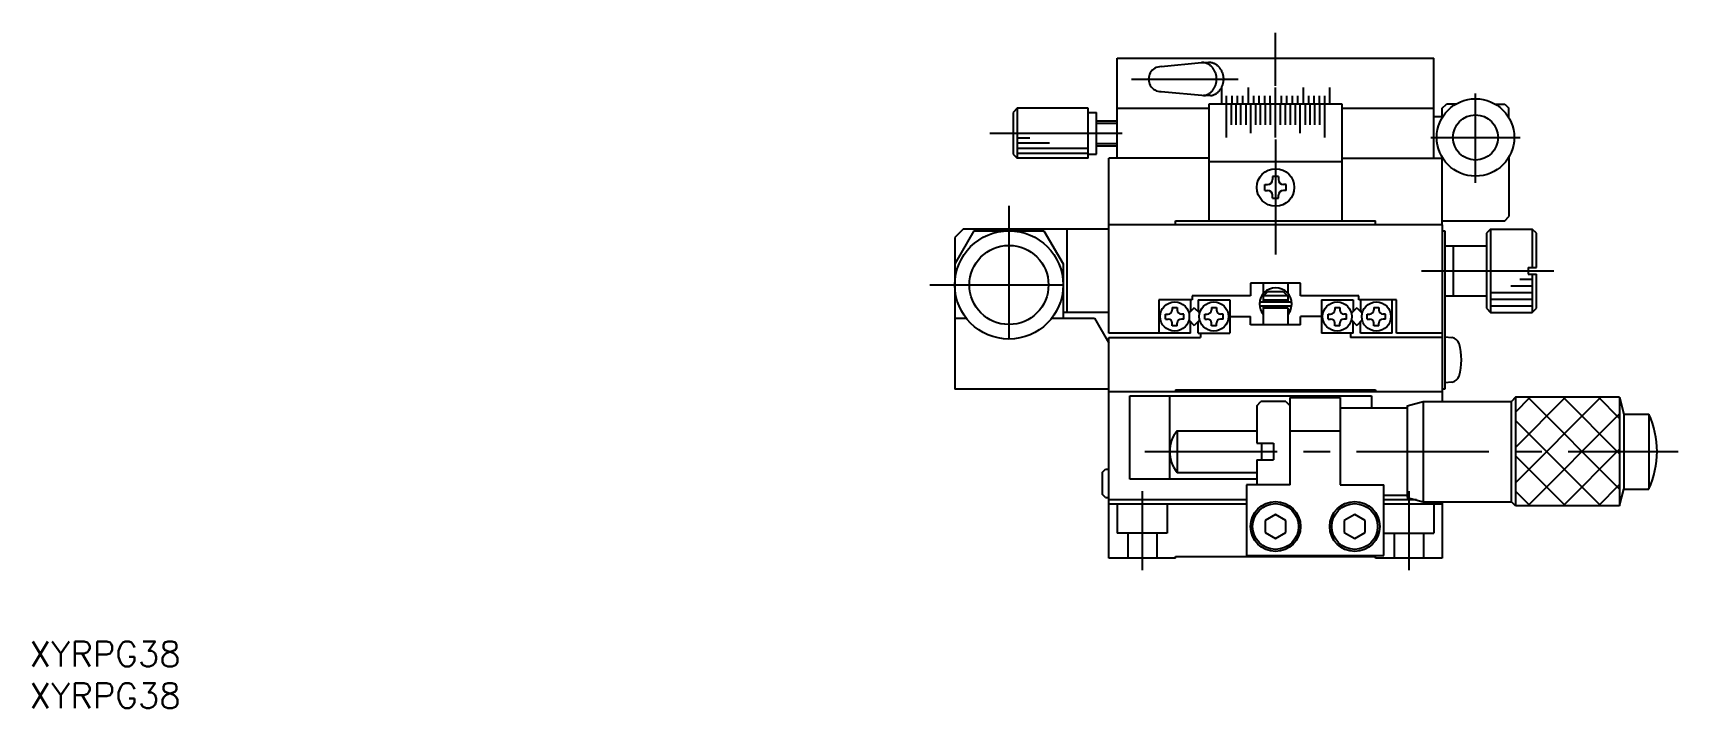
# Model space of a CAD drawing. Extents: x -1 to 325, y -8 to 283.
# Drawn here: x 0.4 to 197.9, y -8 to 73.1 of the extents above; entities that cross this region are included whole.
import ezdxf

# ---------------------------------------------------------------- set-up
doc = ezdxf.new("R2010")
doc.units = 0
doc.header["$LTSCALE"] = 0.5
doc.linetypes.add('CENTER', pattern=[50.8, 31.75, -6.35, 6.35, -6.35])
doc.linetypes.add('DASHED', pattern=[19.05, 12.7, -6.35])
for name, color, linetype in [('MSM_CENTER', 1, 'CENTER'), ('MSM_CONTINUOUS', 7, 'CONTINUOUS'), ('MSM_DASHED', 4, 'DASHED'), ('MSM_NARROW', 5, 'CONTINUOUS'), ('MSM_PART_NUMBER', 7, 'CONTINUOUS')]:
    doc.layers.add(name, color=color, linetype=linetype)
doc.styles.get("Standard").update_dxf_attribs({"font": 'txt.shx', "height": 3, "bigfont": 'bigfont.shx'})

# ---------------------------------------------------------------- blocks, each defined once
blk = doc.blocks.new('*U5')
at = {"layer": 'MSM_PART_NUMBER'}
blk.add_text('XYRPG38', height=3, dxfattribs=at).set_placement((0, -3))
blk = doc.blocks.new('*U6')
at = {"layer": 'MSM_PART_NUMBER'}
blk.add_text('XYRPG38', height=3, dxfattribs=at).set_placement((0, -8))

msp = doc.modelspace()

# ---------------------------------------------------------------- linework, layer by layer
at = {"layer": 'MSM_CENTER'}
for p, q in [((149.54, 66.69), (149.54, 73.05)), ((132.25, 67.5), (145.05, 67.5)), ((173.54, 55.07), (173.54, 65.79)), ((115.26, 61), (132.85, 61)), ((149.54, 60.25), (149.54, 46.44)), ((168.19, 60.5), (178.91, 60.5)), ((117.54, 52.3), (117.54, 33.3)), ((167.05, 44.5), (183.75, 44.5)), ((108.04, 42.8), (127.04, 42.8)), ((133.86, 22.8), (197.86, 22.8)), ((133.54, 18.06), (133.54, 8.54)), ((165.54, 18.06), (165.54, 8.54))]:
    msp.add_line(p, q, dxfattribs=at)
at = {"layer": 'MSM_CONTINUOUS'}
for p, q in [((130.54, 58), (130.54, 70)), ((130.54, 70), (168.54, 70)), ((135.8, 69), (140.66, 69.5)), ((140.66, 69.5), (141.51, 69.5)), ((140.74, 69.5), (140.66, 69.5)), ((140.81, 69.49), (140.74, 69.5)), ((140.89, 69.48), (140.81, 69.49)), ((140.96, 69.47), (140.89, 69.48)), ((141.04, 69.46), (140.96, 69.47)), ((141.11, 69.44), (141.04, 69.46)), ((141.18, 69.41), (141.11, 69.44)), ((141.26, 69.39), (141.18, 69.41)), ((141.33, 69.36), (141.26, 69.39)), ((141.4, 69.33), (141.33, 69.36)), ((141.47, 69.29), (141.4, 69.33)), ((141.53, 69.25), (141.47, 69.29)), ((141.58, 69.5), (141.51, 69.5)), ((141.6, 69.21), (141.53, 69.25)), ((141.66, 69.49), (141.58, 69.5)), ((141.66, 69.17), (141.6, 69.21)), ((141.73, 69.48), (141.66, 69.49)), ((141.73, 69.12), (141.66, 69.17)), ((141.81, 69.47), (141.73, 69.48)), ((141.79, 69.07), (141.73, 69.12)), ((141.88, 69.46), (141.81, 69.47)), ((141.96, 69.44), (141.88, 69.46)), ((142.03, 69.41), (141.96, 69.44)), ((142.1, 69.39), (142.03, 69.41)), ((142.17, 69.36), (142.1, 69.39)), ((142.24, 69.33), (142.17, 69.36)), ((142.31, 69.29), (142.24, 69.33)), ((142.38, 69.25), (142.31, 69.29)), ((142.44, 69.21), (142.38, 69.25)), ((142.51, 69.17), (142.44, 69.21)), ((142.57, 69.12), (142.51, 69.17)), ((142.63, 69.07), (142.57, 69.12)), ((168.54, 58), (168.54, 70)), ((141.85, 69.01), (141.79, 69.07)), ((141.9, 68.96), (141.85, 69.01)), ((141.96, 68.9), (141.9, 68.96)), ((142.01, 68.84), (141.96, 68.9)), ((142.06, 68.78), (142.01, 68.84)), ((142.1, 68.71), (142.06, 68.78)), ((142.15, 68.64), (142.1, 68.71)), ((142.19, 68.57), (142.15, 68.64)), ((142.23, 68.5), (142.19, 68.57)), ((142.27, 68.43), (142.23, 68.5)), ((142.3, 68.35), (142.27, 68.43)), ((142.33, 68.28), (142.3, 68.35)), ((142.36, 68.2), (142.33, 68.28)), ((142.38, 68.12), (142.36, 68.2)), ((142.41, 68.04), (142.38, 68.12)), ((142.43, 67.96), (142.41, 68.04)), ((142.44, 67.88), (142.43, 67.96)), ((142.45, 67.79), (142.44, 67.88)), ((142.44, 67.13), (142.46, 67.21)), ((142.46, 67.71), (142.45, 67.79)), ((142.47, 67.63), (142.46, 67.71)), ((142.46, 67.29), (142.47, 67.38)), ((142.46, 67.21), (142.46, 67.29)), ((142.47, 67.54), (142.47, 67.63)), ((142.47, 67.46), (142.47, 67.54)), ((142.47, 67.38), (142.47, 67.46)), ((142.69, 69.01), (142.63, 69.07)), ((142.75, 68.96), (142.69, 69.01)), ((142.8, 68.9), (142.75, 68.96)), ((142.85, 68.84), (142.8, 68.9)), ((142.9, 68.78), (142.85, 68.84)), ((142.95, 68.71), (142.9, 68.78)), ((142.99, 68.64), (142.95, 68.71)), ((143.04, 68.57), (142.99, 68.64)), ((143.08, 68.5), (143.04, 68.57)), ((143.11, 68.43), (143.08, 68.5)), ((143.15, 68.35), (143.11, 68.43)), ((143.18, 68.28), (143.15, 68.35)), ((143.2, 68.2), (143.18, 68.28)), ((143.23, 68.12), (143.2, 68.2)), ((143.25, 68.04), (143.23, 68.12)), ((143.27, 67.96), (143.25, 68.04)), ((143.29, 67.88), (143.27, 67.96)), ((143.3, 67.79), (143.29, 67.88)), ((143.29, 67.13), (143.3, 67.21)), ((143.31, 67.71), (143.3, 67.79)), ((143.3, 67.21), (143.31, 67.29)), ((143.32, 67.63), (143.31, 67.71)), ((143.31, 67.29), (143.32, 67.38)), ((143.32, 67.54), (143.32, 67.63)), ((143.32, 67.46), (143.32, 67.54)), ((143.32, 67.38), (143.32, 67.46)), ((135.8, 66), (141.15, 65.52)), ((140.89, 65.52), (140.97, 65.53)), ((141.74, 65.52), (140.89, 65.52)), ((140.97, 65.53), (141.04, 65.54)), ((141.04, 65.54), (141.12, 65.56)), ((141.12, 65.56), (141.19, 65.59)), ((141.19, 65.59), (141.26, 65.61)), ((141.26, 65.61), (141.33, 65.64)), ((141.33, 65.64), (141.4, 65.68)), ((141.4, 65.68), (141.47, 65.71)), ((141.47, 65.71), (141.54, 65.75)), ((141.54, 65.75), (141.6, 65.79)), ((141.6, 65.79), (141.67, 65.84)), ((141.67, 65.84), (141.73, 65.88)), ((141.73, 65.88), (141.79, 65.94)), ((141.74, 65.52), (141.81, 65.53)), ((141.79, 65.94), (141.85, 65.99)), ((141.81, 65.53), (141.89, 65.54)), ((141.85, 65.99), (141.91, 66.05)), ((141.89, 65.54), (141.96, 65.56)), ((141.91, 66.05), (141.96, 66.1)), ((141.96, 66.1), (142.01, 66.17)), ((141.96, 65.56), (142.04, 65.59)), ((142.01, 66.17), (142.06, 66.23)), ((142.04, 65.59), (142.11, 65.61)), ((142.06, 66.23), (142.11, 66.29)), ((142.11, 66.29), (142.15, 66.36)), ((142.11, 65.61), (142.18, 65.64)), ((142.15, 66.36), (142.19, 66.43)), ((142.18, 65.64), (142.25, 65.68)), ((142.19, 66.43), (142.23, 66.5)), ((142.23, 66.5), (142.27, 66.58)), ((142.25, 65.68), (142.32, 65.71)), ((142.27, 66.58), (142.3, 66.65)), ((142.3, 66.65), (142.33, 66.73)), ((142.32, 65.71), (142.38, 65.75)), ((142.33, 66.73), (142.36, 66.81)), ((142.36, 66.81), (142.39, 66.89)), ((142.38, 65.75), (142.45, 65.79)), ((142.39, 66.89), (142.41, 66.97)), ((142.41, 66.97), (142.43, 67.05)), ((142.43, 67.05), (142.44, 67.13)), ((142.45, 65.79), (142.51, 65.84)), ((142.51, 65.84), (142.58, 65.88)), ((142.58, 65.88), (142.64, 65.94)), ((142.64, 65.94), (142.69, 65.99)), ((142.69, 65.99), (142.75, 66.05)), ((142.75, 66.05), (142.8, 66.1)), ((142.8, 66.1), (142.86, 66.17)), ((142.86, 66.17), (142.91, 66.23)), ((142.91, 66.23), (142.95, 66.29)), ((142.95, 66.29), (143, 66.36)), ((143, 66.36), (143.04, 66.43)), ((143.04, 66.43), (143.08, 66.5)), ((143.04, 66.43), (143.04, 64.5)), ((143.08, 66.5), (143.11, 66.58)), ((143.11, 66.58), (143.15, 66.65)), ((143.15, 66.65), (143.18, 66.73)), ((143.18, 66.73), (143.21, 66.81)), ((143.21, 66.81), (143.23, 66.89)), ((143.23, 66.89), (143.25, 66.97)), ((143.25, 66.97), (143.27, 67.05)), ((143.27, 67.05), (143.29, 67.13)), ((143.67, 60.5), (143.67, 65.5)), ((144.3, 65.5), (144.3, 64.5)), ((144.94, 65.5), (144.94, 64.5)), ((145.59, 65.5), (145.59, 64.5)), ((146.24, 66.5), (146.24, 64.5)), ((146.89, 65.5), (146.89, 64.5)), ((147.55, 65.5), (147.55, 64.5)), ((148.21, 65.5), (148.21, 64.5)), ((148.87, 65.5), (148.87, 64.5)), ((149.54, 60.5), (149.54, 66.5)), ((150.2, 65.5), (150.2, 64.5)), ((150.86, 65.5), (150.86, 64.5)), ((151.52, 65.5), (151.52, 64.5)), ((152.18, 65.5), (152.18, 64.5)), ((152.84, 66.5), (152.84, 64.5)), ((153.49, 65.5), (153.49, 64.5)), ((154.13, 65.5), (154.13, 64.5)), ((154.77, 65.5), (154.77, 64.5)), ((155.41, 65.5), (155.41, 60.5)), ((156.03, 66.5), (156.03, 64.5)), ((118.54, 64), (118.04, 63.5)), ((118.04, 63.5), (118.04, 58.5)), ((118.54, 64), (118.54, 58)), ((127.04, 64), (118.54, 64)), ((127.04, 58), (127.04, 64)), ((127.04, 63.5), (128.04, 63.5)), ((128.04, 58.5), (128.04, 63.5)), ((130.54, 64), (141.54, 64)), ((157.54, 64.5), (141.54, 64.5)), ((141.54, 64.5), (141.54, 50.5)), ((144.24, 62), (144.24, 64.5)), ((144.81, 62), (144.81, 64.5)), ((145.39, 62), (145.39, 64.5)), ((145.98, 64.5), (145.98, 62)), ((146.56, 61), (146.56, 64.5)), ((147.16, 62), (147.16, 64.5)), ((147.75, 62), (147.75, 64.5)), ((148.34, 62), (148.34, 64.5)), ((148.94, 62), (148.94, 64.5)), ((150.13, 62), (150.13, 64.5)), ((150.73, 62), (150.73, 64.5)), ((151.32, 62), (151.32, 64.5)), ((151.92, 62), (151.92, 64.5)), ((152.51, 61), (152.51, 64.5)), ((153.1, 64.5), (153.1, 62)), ((153.68, 62), (153.68, 64.5)), ((154.26, 62), (154.26, 64.5)), ((154.84, 62), (154.84, 64.5)), ((157.54, 50.5), (157.54, 64.5)), ((157.54, 64), (168.54, 64)), ((169.54, 64), (170.04, 64.5)), ((169.54, 62.87), (169.54, 64)), ((171.17, 64.5), (170.04, 64.5)), ((175.91, 64.5), (177.04, 64.5)), ((177.04, 64.5), (177.54, 64)), ((177.54, 62.87), (177.54, 64)), ((128.04, 62.5), (130.54, 62.5)), ((168.54, 63), (169.54, 63)), ((128.04, 59.5), (130.54, 59.5)), ((118.04, 58.5), (118.54, 58)), ((127.04, 58), (118.54, 58)), ((127.04, 58.5), (128.04, 58.5)), ((129.54, 37), (129.54, 58)), ((141.54, 58), (129.54, 58)), ((141.54, 57.6), (157.54, 57.6)), ((157.54, 58), (169.54, 58)), ((169.54, 50), (169.54, 58)), ((177.54, 58.13), (177.54, 51)), ((149.89, 55.8), (149.18, 55.8)), ((149.18, 55.8), (149.18, 55.44)), ((149.89, 55.8), (149.89, 55.44)), ((148.24, 54.15), (148.24, 54.85)), ((148.24, 54.85), (148.59, 54.85)), ((148.24, 54.15), (148.59, 54.15)), ((149.18, 53.2), (149.18, 53.56)), ((149.89, 53.2), (149.89, 53.56)), ((150.83, 54.85), (150.48, 54.85)), ((150.83, 54.15), (150.48, 54.15)), ((150.83, 54.15), (150.83, 54.85)), ((149.18, 53.2), (149.89, 53.2)), ((112.04, 49.5), (111.04, 48.5)), ((129.54, 49.5), (112.04, 49.5)), ((124.54, 39.5), (124.54, 49.5)), ((169.54, 50), (129.54, 50)), ((137.54, 50), (137.54, 50.5)), ((137.54, 50.5), (161.54, 50.5)), ((161.54, 50), (161.54, 50.5)), ((169.54, 50.5), (177.04, 50.5)), ((169.54, 50), (169.54, 28.82)), ((175.34, 49.5), (174.84, 49)), ((175.34, 49.5), (175.34, 39.5)), ((175.34, 49.5), (180.34, 49.5)), ((177.04, 50.5), (177.54, 51)), ((180.34, 49.5), (180.34, 44.9)), ((180.84, 49), (180.34, 49.5)), ((113.33, 49.3), (111.04, 45.33)), ((111.04, 48.5), (111.04, 30.3)), ((113.33, 49.3), (121.74, 49.3)), ((121.74, 49.3), (124.04, 45.33)), ((169.54, 49.3), (169.84, 49.3)), ((169.84, 49.3), (169.84, 30.3)), ((169.84, 47.5), (174.84, 47.5)), ((170.84, 47.5), (170.84, 41.5)), ((174.84, 49), (174.84, 40)), ((180.84, 44.9), (180.84, 49)), ((124.04, 45.33), (124.04, 38.8)), ((179.84, 44.9), (180.84, 44.9)), ((179.84, 44.9), (179.84, 44.1)), ((179.84, 44.1), (180.84, 44.1)), ((180.34, 44.1), (180.34, 39.5)), ((180.84, 40), (180.84, 44.1)), ((139.54, 41.5), (139.54, 41)), ((146.54, 41.5), (139.54, 41.5)), ((152.54, 43), (146.54, 43)), ((146.54, 43), (146.54, 41.5)), ((148.04, 43), (148.04, 41.73)), ((148.04, 41.5), (148.04, 41)), ((151.04, 41.5), (148.04, 41.5)), ((148.09, 41.5), (148.62, 42)), ((148.62, 42), (150.45, 42)), ((150.45, 42), (150.98, 41.5)), ((151.04, 41.77), (151.04, 43)), ((151.04, 41), (151.04, 41.5)), ((152.54, 41.5), (152.54, 43)), ((159.54, 41.5), (152.54, 41.5)), ((159.54, 41), (159.54, 41.5)), ((169.84, 41.5), (174.84, 41.5)), ((129.54, 39.5), (124.04, 39.5)), ((135.54, 41), (135.54, 37)), ((139.54, 41), (135.54, 41)), ((137.14, 40.1), (137.74, 40.1)), ((137.14, 40.1), (137.14, 39.8)), ((137.74, 40.1), (137.74, 39.8)), ((139.79, 40.06), (139.14, 39.41)), ((139.34, 41), (139.34, 39.61)), ((139.79, 40.06), (140.44, 39.41)), ((140.24, 41), (144.04, 41)), ((140.24, 41), (140.24, 39.61)), ((141.84, 40.1), (142.44, 40.1)), ((141.84, 40.1), (141.84, 39.8)), ((142.44, 40.1), (142.44, 39.8)), ((144.04, 41), (144.04, 37)), ((147.74, 39.79), (147.77, 39.72)), ((147.77, 39.73), (147.76, 39.72)), ((147.76, 39.72), (147.77, 39.73)), ((147.77, 39.72), (147.76, 39.72)), ((147.77, 39.72), (147.77, 39.72)), ((147.77, 39.72), (147.78, 39.7)), ((151.28, 40.73), (147.83, 40.73)), ((147.83, 40.28), (151.28, 40.28)), ((148.04, 41), (151.04, 41)), ((151.04, 40), (148.04, 40)), ((148.04, 40), (148.04, 38)), ((148.07, 40.73), (148.14, 41)), ((148.14, 40), (148.07, 40.28)), ((148.16, 40.08), (148.17, 40.09)), ((148.16, 40.06), (148.16, 40.08)), ((148.16, 40.05), (148.16, 40.06)), ((148.16, 40.04), (148.16, 40.05)), ((148.16, 40.02), (148.16, 40.04)), ((148.16, 40.01), (148.16, 40.02)), ((148.16, 40), (148.16, 40.01)), ((148.17, 40.1), (148.18, 40.12)), ((148.17, 40.09), (148.17, 40.1)), ((148.18, 40.13), (148.19, 40.14)), ((148.18, 40.12), (148.18, 40.13)), ((148.19, 40.14), (148.2, 40.15)), ((148.2, 40.16), (148.21, 40.17)), ((148.2, 40.15), (148.2, 40.16)), ((148.21, 40.17), (148.22, 40.18)), ((148.22, 40.18), (148.23, 40.19)), ((148.23, 40.19), (148.24, 40.2)), ((148.24, 40.2), (148.25, 40.21)), ((148.25, 40.21), (148.26, 40.22)), ((148.26, 40.22), (148.27, 40.23)), ((148.27, 40.23), (148.28, 40.24)), ((148.28, 40.24), (148.29, 40.24)), ((148.29, 40.24), (148.31, 40.25)), ((148.31, 40.25), (148.32, 40.26)), ((148.32, 40.26), (148.33, 40.26)), ((148.33, 40.26), (148.34, 40.27)), ((148.34, 40.27), (148.36, 40.27)), ((148.36, 40.27), (148.37, 40.27)), ((148.37, 40.27), (148.38, 40.27)), ((148.38, 40.27), (148.4, 40.28)), ((148.4, 40.28), (148.41, 40.28)), ((148.41, 40.28), (148.42, 40.28)), ((148.42, 40.28), (148.43, 40.28)), ((148.54, 41), (148.54, 40.73)), ((148.54, 40.28), (148.54, 40)), ((150.54, 40.73), (150.54, 41)), ((150.54, 40), (150.54, 40.28)), ((150.67, 40.28), (150.69, 40.28)), ((150.69, 40.28), (150.7, 40.28)), ((150.7, 40.28), (150.71, 40.28)), ((150.71, 40.28), (150.73, 40.27)), ((150.73, 40.27), (150.74, 40.27)), ((150.74, 40.27), (150.75, 40.27)), ((150.75, 40.27), (150.77, 40.26)), ((150.77, 40.26), (150.78, 40.26)), ((150.78, 40.26), (150.79, 40.25)), ((150.79, 40.25), (150.8, 40.25)), ((150.8, 40.25), (150.81, 40.24)), ((150.81, 40.24), (150.83, 40.23)), ((150.83, 40.23), (150.84, 40.23)), ((150.84, 40.23), (150.85, 40.22)), ((150.85, 40.22), (150.86, 40.21)), ((150.86, 40.21), (150.87, 40.2)), ((150.87, 40.2), (150.88, 40.19)), ((150.88, 40.19), (150.89, 40.18)), ((150.89, 40.18), (150.89, 40.17)), ((150.89, 40.17), (150.9, 40.16)), ((150.9, 40.16), (150.91, 40.15)), ((150.91, 40.15), (150.92, 40.14)), ((150.92, 40.14), (150.92, 40.12)), ((150.92, 40.12), (150.93, 40.11)), ((150.93, 40.11), (150.93, 40.1)), ((150.93, 40.1), (150.94, 40.09)), ((150.94, 40.09), (150.94, 40.07)), ((150.94, 40.07), (150.94, 40.06)), ((150.94, 40.06), (150.95, 40.05)), ((150.95, 40.05), (150.95, 40.03)), ((150.95, 40.03), (150.95, 40.02)), ((150.95, 40.02), (150.95, 40.01)), ((150.95, 40.01), (150.95, 40)), ((150.97, 41), (151.04, 40.73)), ((151.04, 38), (151.04, 40)), ((151.05, 39.82), (151.04, 39.82)), ((151.33, 39.71), (151.04, 39.81)), ((151.04, 39.24), (151.34, 39.72)), ((151.07, 39.81), (151.05, 39.82)), ((151.09, 39.8), (151.07, 39.81)), ((151.1, 39.79), (151.09, 39.8)), ((151.12, 39.78), (151.1, 39.79)), ((151.14, 39.78), (151.12, 39.78)), ((151.16, 39.77), (151.14, 39.78)), ((151.17, 39.76), (151.16, 39.77)), ((151.19, 39.76), (151.17, 39.76)), ((151.21, 39.75), (151.19, 39.76)), ((151.22, 39.74), (151.21, 39.75)), ((151.24, 39.74), (151.22, 39.74)), ((151.25, 39.73), (151.24, 39.74)), ((151.27, 39.73), (151.25, 39.73)), ((151.28, 39.73), (151.27, 39.73)), ((151.29, 39.72), (151.28, 39.73)), ((151.3, 39.72), (151.29, 39.72)), ((151.31, 39.72), (151.3, 39.72)), ((151.32, 39.72), (151.31, 39.72)), ((151.32, 39.69), (151.33, 39.72)), ((151.33, 39.72), (151.32, 39.72)), ((151.33, 39.72), (151.5, 40.47)), ((151.33, 39.72), (151.33, 39.71)), ((151.34, 39.72), (151.33, 39.72)), ((151.33, 39.72), (151.33, 39.72)), ((151.35, 40.28), (151.34, 40.29)), ((151.34, 39.72), (151.35, 39.75)), ((151.34, 39.72), (151.34, 39.72)), ((151.34, 39.72), (151.34, 39.72)), ((151.36, 40.24), (151.35, 40.28)), ((151.35, 39.75), (151.36, 39.79)), ((151.37, 40.21), (151.36, 40.24)), ((151.36, 39.79), (151.37, 39.82)), ((151.38, 40.18), (151.37, 40.21)), ((151.37, 39.82), (151.38, 39.86)), ((151.39, 40.14), (151.38, 40.18)), ((151.38, 39.86), (151.39, 39.89)), ((151.39, 40.11), (151.39, 40.14)), ((151.4, 40.07), (151.39, 40.11)), ((151.39, 39.93), (151.4, 39.96)), ((151.39, 39.89), (151.39, 39.93)), ((151.4, 40.03), (151.4, 40.07)), ((151.4, 40), (151.4, 40.03)), ((151.4, 39.96), (151.4, 40)), ((155.04, 41), (158.84, 41)), ((155.04, 41), (155.04, 37)), ((156.64, 40.1), (157.24, 40.1)), ((156.64, 40.1), (156.64, 39.8)), ((157.24, 40.1), (157.24, 39.8)), ((159.29, 40.06), (158.64, 39.41)), ((158.84, 41), (158.84, 39.61)), ((159.29, 40.06), (159.94, 39.41)), ((164.04, 41), (159.54, 41)), ((159.74, 41), (159.74, 39.61)), ((161.34, 40.1), (161.94, 40.1)), ((161.34, 40.1), (161.34, 39.8)), ((161.94, 40.1), (161.94, 39.8)), ((163.54, 37), (163.54, 41)), ((164.04, 37), (164.04, 41)), ((174.84, 40), (175.34, 39.5)), ((175.34, 39.5), (180.34, 39.5)), ((180.34, 39.5), (180.84, 40)), ((111.04, 38.8), (112.41, 38.8)), ((122.66, 38.8), (127.8, 38.8)), ((127.8, 38.8), (129.54, 35.8)), ((136.34, 38.7), (136.34, 39.3)), ((136.34, 39.3), (136.64, 39.3)), ((136.34, 38.7), (136.64, 38.7)), ((137.14, 37.9), (137.14, 38.2)), ((137.74, 37.9), (137.14, 37.9)), ((137.74, 37.9), (137.74, 38.2)), ((138.54, 39.3), (138.24, 39.3)), ((138.54, 38.7), (138.24, 38.7)), ((138.54, 38.7), (138.54, 39.3)), ((139.14, 38.59), (139.79, 37.94)), ((139.34, 37), (139.34, 38.39)), ((140.44, 38.59), (139.79, 37.94)), ((140.24, 37), (140.24, 38.39)), ((141.04, 38.7), (141.04, 39.3)), ((141.04, 39.3), (141.34, 39.3)), ((141.04, 38.7), (141.34, 38.7)), ((141.84, 37.9), (141.84, 38.2)), ((142.44, 37.9), (141.84, 37.9)), ((142.44, 37.9), (142.44, 38.2)), ((143.24, 39.3), (142.94, 39.3)), ((143.24, 38.7), (142.94, 38.7)), ((143.24, 38.7), (143.24, 39.3)), ((144.04, 39), (146.54, 39)), ((146.54, 38), (146.54, 39)), ((152.54, 38), (146.54, 38)), ((155.04, 39), (152.54, 39)), ((152.54, 38), (152.54, 39)), ((155.84, 38.7), (155.84, 39.3)), ((155.84, 39.3), (156.14, 39.3)), ((155.84, 38.7), (156.14, 38.7)), ((156.64, 37.9), (156.64, 38.2)), ((157.24, 37.9), (156.64, 37.9)), ((157.24, 37.9), (157.24, 38.2)), ((158.04, 39.3), (157.74, 39.3)), ((158.04, 38.7), (157.74, 38.7)), ((158.04, 38.7), (158.04, 39.3)), ((158.64, 38.59), (159.29, 37.94)), ((158.84, 37), (158.84, 38.39)), ((159.94, 38.59), (159.29, 37.94)), ((159.74, 37), (159.74, 38.39)), ((160.54, 38.7), (160.54, 39.3)), ((160.54, 39.3), (160.84, 39.3)), ((160.54, 38.7), (160.84, 38.7)), ((161.34, 37.9), (161.34, 38.2)), ((161.94, 37.9), (161.34, 37.9)), ((161.94, 37.9), (161.94, 38.2)), ((162.74, 39.3), (162.44, 39.3)), ((162.74, 38.7), (162.44, 38.7)), ((162.74, 38.7), (162.74, 39.3)), ((139.34, 37), (129.54, 37)), ((129.54, 10), (129.54, 36.5)), ((129.54, 36.5), (140.54, 36.5)), ((140.24, 37), (144.04, 37)), ((140.54, 37), (140.54, 36.5)), ((158.84, 37), (155.04, 37)), ((158.54, 37), (158.54, 36.5)), ((169.54, 36.5), (158.54, 36.5)), ((163.54, 37), (159.74, 37)), ((169.54, 37), (164.04, 37)), ((169.84, 36.55), (170.68, 36.48)), ((129.54, 30.3), (111.04, 30.3)), ((129.54, 30), (169.54, 30)), ((137.54, 30.2), (137.54, 30)), ((137.54, 30.2), (161.54, 30.2)), ((161.54, 30.2), (161.54, 30)), ((169.84, 30.3), (169.54, 30.3)), ((170.68, 31.12), (169.84, 31.05)), ((132.04, 29.5), (161.04, 29.5)), ((132.04, 19.5), (132.04, 29.5)), ((136.84, 19.5), (136.84, 29.5)), ((147.29, 28.3), (147.79, 28.8)), ((147.29, 28.3), (147.29, 23.8)), ((150.79, 28.8), (147.79, 28.8)), ((150.79, 28.8), (151.29, 28.3)), ((151.29, 29.3), (157.29, 29.3)), ((151.29, 18.8), (151.29, 29.3)), ((157.29, 29.3), (157.29, 18.8)), ((157.29, 28.05), (165.34, 28.05)), ((161.04, 29.5), (161.04, 28.05)), ((165.34, 28.3), (167.27, 28.82)), ((165.34, 28.3), (165.34, 17.3)), ((167.27, 28.82), (167.27, 16.82)), ((167.27, 28.82), (177.84, 28.82)), ((178.34, 29.32), (177.84, 28.82)), ((177.84, 16.78), (177.84, 28.82)), ((178.34, 29.32), (178.34, 16.28)), ((190.84, 29.32), (178.34, 29.32)), ((190.84, 29.32), (190.84, 16.28)), ((190.84, 29.32), (191.34, 27.3)), ((191.34, 27.3), (194.34, 27.3)), ((191.34, 27.3), (191.34, 18.3)), ((194.34, 27.3), (194.34, 18.3)), ((137.71, 25.3), (137.71, 20.3)), ((137.71, 25.3), (147.29, 25.3)), ((147.29, 23.8), (149.29, 23.8)), ((147.84, 23.8), (147.84, 21.8)), ((149.29, 23.8), (149.29, 21.8)), ((151.29, 25.3), (157.29, 25.3)), ((147.29, 21.8), (149.29, 21.8)), ((147.29, 21.8), (147.29, 18.8)), ((128.74, 20.3), (129.14, 20.7)), ((128.74, 20.3), (128.74, 17.7)), ((129.14, 20.7), (129.54, 20.7)), ((137.71, 20.3), (147.29, 20.3)), ((147.29, 19.5), (132.04, 19.5)), ((151.29, 18.8), (146.04, 18.8)), ((146.04, 18.8), (146.04, 10.3)), ((157.29, 18.8), (162.54, 18.8)), ((162.54, 10.3), (162.54, 18.8)), ((190.84, 16.28), (191.34, 18.3)), ((191.34, 18.3), (194.34, 18.3)), ((129.14, 17.3), (128.74, 17.7)), ((129.14, 17.3), (129.54, 17.3)), ((146.04, 17), (129.54, 17)), ((146.04, 16.5), (129.54, 16.5)), ((162.54, 17.55), (165.34, 17.55)), ((166.46, 17), (162.54, 17)), ((169.54, 16.5), (162.54, 16.5)), ((165.34, 17.3), (167.27, 16.78)), ((167.27, 16.78), (177.84, 16.78)), ((169.54, 16.78), (169.54, 10)), ((178.34, 16.28), (177.84, 16.78)), ((190.84, 16.28), (178.34, 16.28)), ((149.54, 15.24), (148.29, 14.52)), ((148.29, 14.52), (148.29, 13.08)), ((150.79, 14.52), (149.54, 15.24)), ((150.79, 13.08), (150.79, 14.52)), ((159.04, 15.24), (157.79, 14.52)), ((157.79, 14.52), (157.79, 13.08)), ((160.29, 14.52), (159.04, 15.24)), ((160.29, 13.08), (160.29, 14.52)), ((148.29, 13.08), (149.54, 12.36)), ((149.54, 12.36), (150.79, 13.08)), ((157.79, 13.08), (159.04, 12.36)), ((159.04, 12.36), (160.29, 13.08)), ((137.54, 10), (129.54, 10)), ((137.54, 10), (137.54, 10.2)), ((137.54, 10.2), (161.54, 10.2)), ((146.04, 10.3), (162.54, 10.3)), ((161.54, 10), (161.54, 10.2)), ((169.54, 10), (161.54, 10))]:
    msp.add_line(p, q, dxfattribs=at)
for centre, radius in [((173.54, 60.5), 4.65), ((173.54, 60.5), 2.71), ((149.54, 54.5), 2.25), ((117.54, 42.8), 6.5), ((117.54, 42.8), 4.75), ((137.44, 39), 1.75), ((142.14, 39), 1.75), ((156.94, 39), 1.75), ((161.64, 39), 1.75), ((149.54, 13.8), 3), ((149.54, 13.8), 2.75), ((159.04, 13.8), 3), ((159.04, 13.8), 2.75)]:
    msp.add_circle(centre, radius, dxfattribs=at)
for centre, radius, start, end in [((135.8, 67.5), 1.5, 89.9999, 270.0001), ((148.59, 55.44), 0.59, 270, 0), ((150.48, 55.44), 0.59, 180, 270), ((148.59, 53.56), 0.59, 0, 90), ((150.48, 53.56), 0.59, 90, 180), ((149.55, 40.5), 1.95, 0.7473, 179.1574), ((136.64, 39.8), 0.5, 270, 0), ((138.24, 39.8), 0.5, 180, 270), ((141.34, 39.8), 0.5, 270, 0), ((142.94, 39.8), 0.5, 180, 270), ((147.83, 40.5), 0.225, 90, 270), ((149.56, 40.51), 1.95, 180.9364, 218.8679), ((151.28, 40.5), 0.225, 270, 90), ((156.14, 39.8), 0.5, 270, 0), ((157.74, 39.8), 0.5, 180, 270), ((160.84, 39.8), 0.5, 270, 0), ((162.44, 39.8), 0.5, 180, 270), ((136.64, 38.2), 0.5, 0, 90), ((138.24, 38.2), 0.5, 90, 180), ((141.34, 38.2), 0.5, 0, 90), ((142.94, 38.2), 0.5, 90, 180), ((156.14, 38.2), 0.5, 0, 90), ((157.74, 38.2), 0.5, 90, 180), ((160.84, 38.2), 0.5, 0, 90), ((162.44, 38.2), 0.5, 90, 180), ((170.6, 35.48), 1, 16.257, 85), ((164.84, 33.8), 7, 343.743, 16.257), ((170.6, 32.12), 1, 275, 343.743), ((184.71, 22.8), 10.62, 334.9423, 25.0577), ((140.84, 22.8), 4, 141.2775, 218.6822)]:
    msp.add_arc(centre, radius, start, end, dxfattribs=at)
at = {"layer": 'MSM_DASHED'}
for p, q in [((130.54, 16.5), (130.54, 13)), ((136.54, 16.5), (136.54, 13)), ((168.54, 16.5), (168.54, 13)), ((136.54, 13), (130.54, 13)), ((131.79, 13), (131.79, 10)), ((135.29, 13), (135.29, 10)), ((162.54, 13), (168.54, 13)), ((163.79, 13), (163.79, 10)), ((167.29, 13), (167.29, 10))]:
    msp.add_line(p, q, dxfattribs=at)
at = {"layer": 'MSM_NARROW'}
for p, q in [((128.04, 62.23), (130.54, 62.23)), ((120.03, 60.4), (118.54, 60.4)), ((122.42, 59.8), (118.54, 59.8)), ((128.04, 59.77), (130.54, 59.77)), ((118.54, 59.2), (127.04, 59.2)), ((118.54, 58.6), (127.04, 58.6)), ((178.86, 43.5), (180.34, 43.5)), ((175.34, 41.9), (180.34, 41.9)), ((177.76, 42.7), (180.34, 42.7)), ((175.34, 41.1), (180.34, 41.1)), ((175.34, 40.3), (180.34, 40.3)), ((178.34, 27.54), (180.11, 29.32)), ((178.34, 23.3), (184.35, 29.32)), ((178.34, 19.06), (188.6, 29.32)), ((190.84, 18.29), (179.8, 29.32)), ((190.84, 22.53), (184.05, 29.32)), ((190.84, 26.77), (188.29, 29.32)), ((188.6, 16.28), (178.34, 26.54)), ((179.8, 16.28), (190.84, 27.31)), ((184.35, 16.28), (178.34, 22.3)), ((184.05, 16.28), (190.84, 23.07)), ((180.11, 16.28), (178.34, 18.06)), ((188.29, 16.28), (190.84, 18.83))]:
    msp.add_line(p, q, dxfattribs=at)

# ---------------------------------------------------------------- block references
at = {"layer": 'MSM_CONTINUOUS'}
for name in ['*U5', '*U6']:
    msp.add_blockref(name, (0, 0), dxfattribs=at)

doc.saveas('drawing.dxf')
